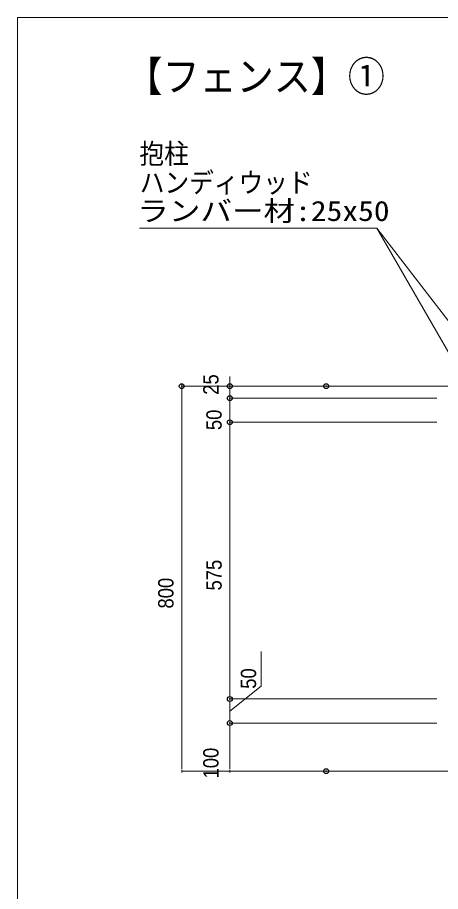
# Model space of a CAD drawing. Units: millimetres, scale not verified. Extents: x -8199 to 8201, y -2963 to 5056.
# Drawn here: x -8199 to -7321, y 681 to 2497 of the extents above; entities that cross this region are included whole.
import ezdxf
from ezdxf.enums import TextEntityAlignment as Align

# ---------------------------------------------------------------- set-up
doc = ezdxf.new("R2010")
doc.units = ezdxf.units.MM
doc.header["$LTSCALE"] = 20
doc.header["$PDMODE"] = 32
doc.header["$PDSIZE"] = 10
doc.linetypes.add('CHAIN1', pattern=[8, 5, -1, 1, -1])
for name, color, linetype, lineweight in [('0-0_図枠', 7, 'Continuous', 9), ('0-1_一般', 4, 'Continuous', 9), ('0-2_寸法', 7, 'Continuous', 9), ('0-3_0', 7, 'Continuous', 9)]:
    doc.layers.add(name, color=color, linetype=linetype, lineweight=lineweight)
doc.layers.add('0-4_Defpoints', color=7, linetype='Continuous')
doc.styles.add('Osaka', font='')
doc.styles.add('ＭＳ ゴシック', font='')
doc.styles.get('Osaka').set_extended_font_data('Osaka')
doc.styles.get('ＭＳ ゴシック').set_extended_font_data('MS Gothic')

# ---------------------------------------------------------------- blocks, each defined once
blk = doc.blocks.new('_DOT')
at = {"layer": '0-3_0'}
for p, q in [((-10, 0), (-20, 0)), ((-5, 0), (5, 0))]:
    blk.add_line(p, q, dxfattribs=at)

msp = doc.modelspace()

# ---------------------------------------------------------------- linework, layer by layer
at = {"layer": '0-0_図枠', "color": 5}
msp.add_lwpolyline([(-8199.43, 2497.28), (-199.43, 2497.28), (-199.43, -2702.72), (-8199.43, -2702.72)], close=True, dxfattribs=at)
at = {"layer": '0-1_一般', "color": 7}
for p, q in [((-7453.34, 2059.3), (-7946.24, 2059.3)), ((-7202.28, 1624.46), (-7453.34, 2059.3)), ((-7118.03, 1624.46), (-7453.34, 2059.3))]:
    msp.add_line(p, q, dxfattribs=at)
at = {"layer": '0-1_一般', "color": 7, "linetype": 'CHAIN1'}
msp.add_line((-7558.35, 1731.3), (-5158.35, 1731.3), dxfattribs=at)
at = {"layer": '0-1_一般', "linetype": 'CHAIN1'}
msp.add_line((-7558.35, 931.3), (-5158.35, 931.3), dxfattribs=at)
at = {"layer": '0-2_寸法'}
for p, q in [((-7758.35, 1741.31), (-7758.35, 1751.33)), ((-7578.35, 1731.3), (-7858.35, 1731.3)), ((-7328.35, 1731.3), (-7758.35, 1731.3)), ((-7758.35, 1706.3), (-7758.35, 1731.3)), ((-7758.35, 1716.31), (-7758.35, 1726.33)), ((-7858.35, 941.31), (-7858.35, 1721.28)), ((-7328.35, 1706.3), (-7758.35, 1706.3)), ((-7328.35, 1706.3), (-7758.35, 1706.3)), ((-7758.35, 1656.3), (-7758.35, 1706.3)), ((-7758.35, 1696.28), (-7758.35, 1686.27)), ((-7328.35, 1656.3), (-7758.35, 1656.3)), ((-7328.35, 1656.3), (-7758.35, 1656.3)), ((-7758.35, 1646.28), (-7758.35, 1636.27)), ((-7758.35, 1091.31), (-7758.35, 1646.28)), ((-7328.35, 1081.3), (-7758.35, 1081.3)), ((-7328.35, 1081.3), (-7758.35, 1081.3)), ((-7758.35, 1041.31), (-7758.35, 1071.28)), ((-7328.35, 1031.3), (-7758.35, 1031.3)), ((-7328.35, 1031.3), (-7758.35, 1031.3)), ((-7758.35, 941.31), (-7758.35, 1021.28)), ((-7578.35, 931.3), (-7858.35, 931.3)), ((-7328.35, 931.3), (-7758.35, 931.3))]:
    msp.add_line(p, q, dxfattribs=at)
msp.add_lwpolyline([(-7693.28, 1180.06), (-7693.28, 1107.74), (-7758.35, 1056.3)], dxfattribs=at)
at = {"layer": '0-4_Defpoints'}
for p in [(-7858.35, 1731.3), (-7758.35, 1731.3), (-7558.35, 1731.3), (-7758.35, 1706.3), (-7758.35, 1656.3), (-7758.35, 1081.3), (-7758.35, 1031.3), (-7558.35, 931.3)]:
    msp.add_point(p, dxfattribs=at)

# ---------------------------------------------------------------- block references
at = {"layer": '0-2_寸法', "xscale": 0.5007446, "yscale": 0.5007446}
for p, rotation in [((-7858.35, 1731.3), 90), ((-7758.35, 1731.3), 270), ((-7758.35, 1706.3), 270), ((-7758.35, 1706.3), 90), ((-7758.35, 1656.3), 90), ((-7758.35, 1656.3), 90), ((-7758.35, 1081.3), 270), ((-7758.35, 1081.3), 90), ((-7758.35, 1031.3), 270), ((-7758.35, 1031.3), 90), ((-7858.35, 931.3), 270), ((-7758.35, 931.3), 270)]:
    msp.add_blockref('_DOT', p, dxfattribs=dict(at, rotation=rotation))

# ---------------------------------------------------------------- texts
at = {"layer": '0-1_一般', "color": 5, "style": 'ＭＳ ゴシック', "width": 0.9}
msp.add_text('【フェンス】①', height=62.69, dxfattribs=at).set_placement((-7975.07, 2324.78), align=Align.BOTTOM_LEFT)
at = {"layer": '0-1_一般', "color": 7, "style": 'ＭＳ ゴシック'}
for s, width, p in [('抱柱', 0.9, (-7946.15, 2180.98)), ('ハンディウッド', 0.9, (-7945.49, 2120.82)), ('ランバー材:25x50', 1.15, (-7950.56, 2061.92))]:
    msp.add_text(s, height=41.79, dxfattribs=dict(at, width=width)).set_placement(p, align=Align.BOTTOM_LEFT)
at = {"layer": '0-2_寸法', "style": 'Osaka', "width": 0.9}
for s, p in [('25', (-7772.35, 1713.32)), ('50', (-7765.85, 1639.93)), ('575', (-7765.85, 1306.75)), ('800', (-7865.85, 1269.25)), ('50', (-7694.28, 1102.53)), ('100', (-7772.35, 916.14))]:
    msp.add_text(s, height=31.82, rotation=90, dxfattribs=at).set_placement(p, align=Align.BOTTOM_LEFT)

doc.saveas('drawing.dxf')
